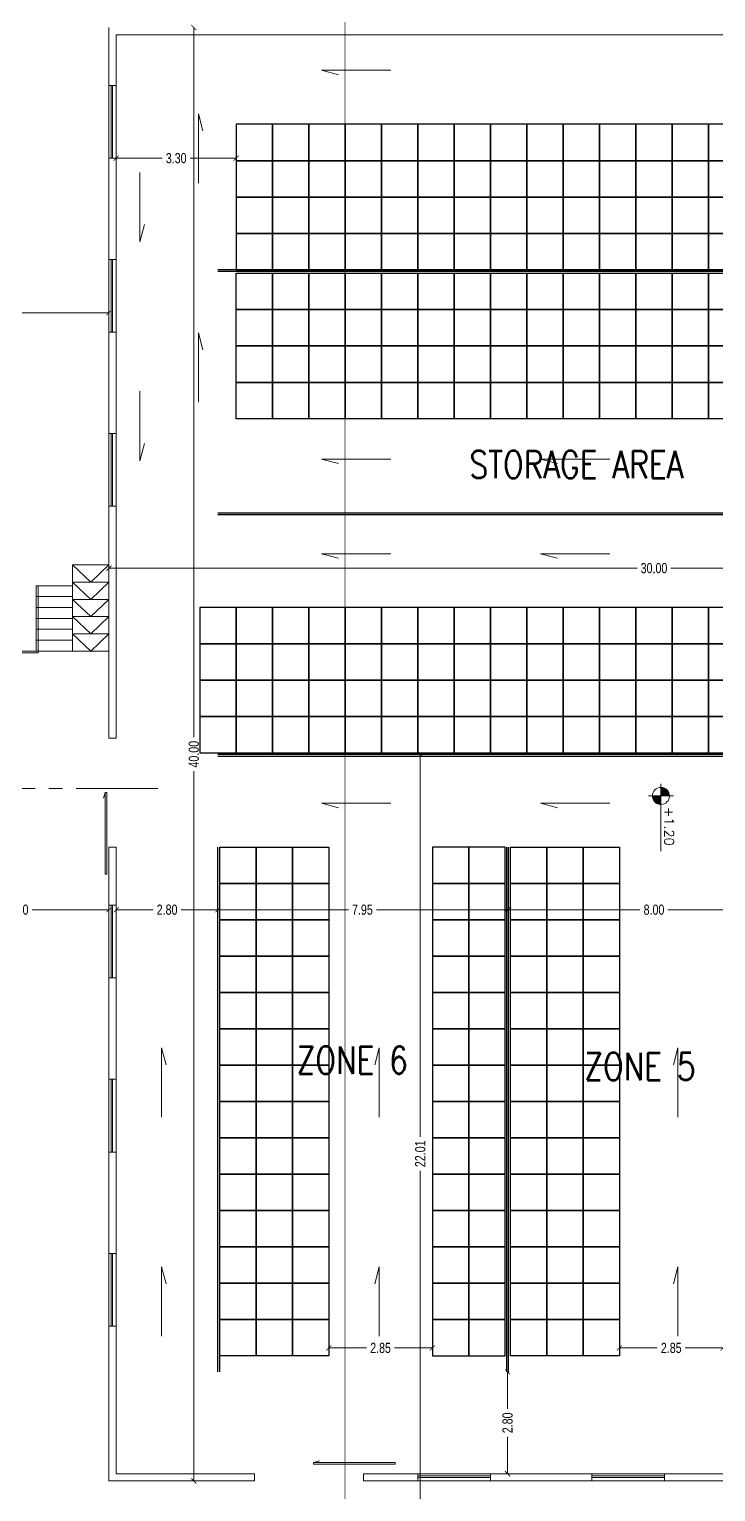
# Model space of a CAD drawing. Header units: millimetres. Extents: x -401 to 2889, y -234 to 146.
# Drawn here: x 129.14 to 148.03, y -67.89 to -27.64 of the extents above; entities that cross this region are included whole.
import ezdxf

# ---------------------------------------------------------------- set-up
doc = ezdxf.new("R2010")
doc.units = ezdxf.units.MM
doc.header["$LTSCALE"] = 3
doc.header["$MEASUREMENT"] = 0
for name, pattern in [('AXES2', [1.125, 0.75, -0.125, 0.125, -0.125]), ('CENTER', [50.8, 31.75, -6.35, 6.35, -6.35]), ('CONTINU', [0])]:
    doc.linetypes.add(name, pattern=pattern)
doc.layers.get('0').update_dxf_attribs({"color": 3, "lineweight": 9})
for name, color, linetype, lineweight in [('DIM-IN', 1, 'Continuous', 0), ('Drw - Arch - brick (0.20)', 7, 'CONTINU', 20), ('Drw - Arch - Dimension', 1, 'CONTINU', 0), ('Drw - Arch - Window (0.05)', 4, 'CONTINU', 5), ('Drw - Dimension', 1, 'CONTINU', 0), ('Drw - Fram', 2, 'Continuous', 25), ('LEVELS', 7, 'Continuous', 5), ('RL Text', 3, 'Continuous', 0), ('text', 7, 'Continuous', 0), ('WALKWAY', 42, 'Continuous', 13)]:
    doc.layers.add(name, color=color, linetype=linetype, lineweight=lineweight)
doc.layers.add('Layer7', color=8, linetype='Continuous')
doc.styles.add('drwazah arabic', font='ARIALUNI.TTF', dxfattribs={"width": 0.75})
doc.styles.add('ROMANS', font='romans', dxfattribs={"width": 0.8})
doc.styles.get("Standard").update_dxf_attribs({"font": 'simplex.shx', "width": 0.8})
doc.dimstyles.new('Arch A-D 1-200m', dxfattribs={"dimscale": 2, "dimtxt": 0.14, "dimasz": 0.07, "dimexe": 0, "dimexo": 0, "dimgap": 0.05, "dimtad": 0, "dimzin": 1, "dimdsep": 46, "dimtxsty": 'drwazah arabic', "dimblk": 'ARCHTICK', "dimcen": 0, "dimse1": 1, "dimse2": 1, "dimclrd": 9, "dimclre": 9, "dimclrt": 6, "dimaunit": 2, "dimazin": 0, "dimtfac": 1, "dimtmove": 0, "dimatfit": 0, "dimldrblk": 'ARCHTICK', "dimfxl": 0.18, "dimtolj": 1, "dimtzin": 0, "dimlwd": 9, "dimlwe": 9, "dimarcsym": 2})

# ---------------------------------------------------------------- blocks, each defined once
blk = doc.blocks.new('_ArchTick')
at = {"color": 0, "linetype": 'ByBlock', "const_width": 0.15}
blk.add_lwpolyline([(-0.5, -0.5), (0.5, 0.5)], dxfattribs=at)
blk = doc.blocks.new('*D9')
at = {"layer": 'Defpoints', "color": 0, "transparency": 16777216}
for p in [(131.334, -40.573), (131.334, -42.471), (161.334, -44.227)]:
    blk.add_point(p, dxfattribs=at)
at = {"layer": 'Drw - Dimension', "color": 9, "linetype": 'ByBlock', "lineweight": 9, "transparency": 16777216}
for p, q in [((131.334, -42.471), (145.867, -42.471)), ((161.334, -42.471), (146.801, -42.471))]:
    blk.add_line(p, q, dxfattribs=at)
at = {"layer": 'Drw - Dimension', "color": 9, "lineweight": 9, "transparency": 16777216, "xscale": 0.14, "yscale": 0.14, "zscale": 0.14, "rotation": 180}
blk.add_blockref('_ArchTick', (131.334, -42.471), dxfattribs=at)
at = {"layer": 'Drw - Dimension', "color": 9, "lineweight": 9, "transparency": 16777216, "xscale": 0.14, "yscale": 0.14, "zscale": 0.14}
blk.add_blockref('_ArchTick', (161.334, -42.471), dxfattribs=at)
at = {"layer": 'Drw - Dimension', "color": 6, "transparency": 16777216, "insert": (146.334, -42.471), "char_height": 0.28, "attachment_point": 5, "style": 'drwazah arabic'}
blk.add_mtext('\\A1;30.00', dxfattribs=at)
blk = doc.blocks.new('*D21')
at = {"layer": 'Defpoints', "color": 0, "transparency": 16777216}
for p in [(134.75, -27.59), (133.67, -67.59), (134.75, -67.59)]:
    blk.add_point(p, dxfattribs=at)
at = {"layer": 'Drw - Dimension', "color": 9, "linetype": 'ByBlock', "lineweight": 9, "transparency": 16777216}
for p, q in [((133.67, -27.59), (133.67, -47.123)), ((133.67, -67.59), (133.67, -48.058))]:
    blk.add_line(p, q, dxfattribs=at)
at = {"layer": 'Drw - Dimension', "color": 9, "lineweight": 9, "transparency": 16777216, "xscale": 0.14, "yscale": 0.14, "zscale": 0.14}
for p, rotation in [((133.67, -27.59), 90), ((133.67, -67.59), 270)]:
    blk.add_blockref('_ArchTick', p, dxfattribs=dict(at, rotation=rotation))
at = {"layer": 'Drw - Dimension', "color": 6, "transparency": 16777216, "insert": (133.67, -47.59), "char_height": 0.28, "attachment_point": 5, "rotation": 90, "style": 'drwazah arabic'}
blk.add_mtext('\\A1;40.00', dxfattribs=at)
blk = doc.blocks.new('*D46')
at = {"layer": 'Defpoints', "color": 0, "transparency": 16777216}
for p in [(85.614, -27.69), (131.334, -27.69), (85.614, -35.443)]:
    blk.add_point(p, dxfattribs=at)
at = {"layer": 'DIM-IN', "color": 9, "linetype": 'ByBlock', "lineweight": 9, "transparency": 16777216}
for p, q in [((85.614, -35.443), (108.007, -35.443)), ((131.334, -35.443), (108.941, -35.443))]:
    blk.add_line(p, q, dxfattribs=at)
at = {"layer": 'DIM-IN', "color": 9, "lineweight": 9, "transparency": 16777216, "xscale": 0.14, "yscale": 0.14, "zscale": 0.14, "rotation": 180}
blk.add_blockref('_ArchTick', (85.614, -35.443), dxfattribs=at)
at = {"layer": 'DIM-IN', "color": 9, "lineweight": 9, "transparency": 16777216, "xscale": 0.14, "yscale": 0.14, "zscale": 0.14}
blk.add_blockref('_ArchTick', (131.334, -35.443), dxfattribs=at)
at = {"layer": 'DIM-IN', "color": 6, "transparency": 16777216, "insert": (108.474, -35.443), "char_height": 0.28, "attachment_point": 5, "style": 'drwazah arabic'}
blk.add_mtext('\\A1;45.72', dxfattribs=at)
blk = doc.blocks.new('*D47')
at = {"layer": 'Defpoints', "color": 0, "transparency": 16777216}
for p in [(134.334, -49.36), (131.534, -50.307), (134.334, -51.87)]:
    blk.add_point(p, dxfattribs=at)
at = {"layer": 'DIM-IN', "color": 9, "linetype": 'ByBlock', "lineweight": 9, "transparency": 16777216}
for p, q in [((131.534, -51.87), (132.548, -51.87)), ((134.334, -51.87), (133.319, -51.87))]:
    blk.add_line(p, q, dxfattribs=at)
at = {"layer": 'DIM-IN', "color": 9, "lineweight": 9, "transparency": 16777216, "xscale": 0.14, "yscale": 0.14, "zscale": 0.14, "rotation": 180}
blk.add_blockref('_ArchTick', (131.534, -51.87), dxfattribs=at)
at = {"layer": 'DIM-IN', "color": 9, "lineweight": 9, "transparency": 16777216, "xscale": 0.14, "yscale": 0.14, "zscale": 0.14}
blk.add_blockref('_ArchTick', (134.334, -51.87), dxfattribs=at)
at = {"layer": 'DIM-IN', "color": 6, "transparency": 16777216, "insert": (132.934, -51.87), "char_height": 0.28, "attachment_point": 5, "style": 'drwazah arabic'}
blk.add_mtext('\\A1;2.80', dxfattribs=at)
blk = doc.blocks.new('*D48')
at = {"layer": 'Defpoints', "color": 0, "transparency": 16777216}
for p in [(142.334, -64.59), (142.304, -67.39), (142.334, -67.39)]:
    blk.add_point(p, dxfattribs=at)
at = {"layer": 'DIM-IN', "color": 9, "linetype": 'ByBlock', "lineweight": 9, "transparency": 16777216}
for p, q in [((142.304, -64.59), (142.304, -65.605)), ((142.304, -67.39), (142.304, -66.376))]:
    blk.add_line(p, q, dxfattribs=at)
at = {"layer": 'DIM-IN', "color": 9, "lineweight": 9, "transparency": 16777216, "xscale": 0.14, "yscale": 0.14, "zscale": 0.14}
for p, rotation in [((142.304, -64.59), 90), ((142.304, -67.39), 270)]:
    blk.add_blockref('_ArchTick', p, dxfattribs=dict(at, rotation=rotation))
at = {"layer": 'DIM-IN', "color": 6, "transparency": 16777216, "insert": (142.304, -65.99), "char_height": 0.28, "attachment_point": 5, "rotation": 90, "style": 'drwazah arabic'}
blk.add_mtext('\\A1;2.80', dxfattribs=at)
blk = doc.blocks.new('*D49')
at = {"layer": 'Defpoints', "color": 0, "transparency": 16777216}
for p in [(134.334, -50.08), (142.284, -50.08), (142.284, -51.87)]:
    blk.add_point(p, dxfattribs=at)
at = {"layer": 'DIM-IN', "color": 9, "linetype": 'ByBlock', "lineweight": 9, "transparency": 16777216}
for p, q in [((134.334, -51.87), (137.923, -51.87)), ((142.284, -51.87), (138.694, -51.87))]:
    blk.add_line(p, q, dxfattribs=at)
at = {"layer": 'DIM-IN', "color": 9, "lineweight": 9, "transparency": 16777216, "xscale": 0.14, "yscale": 0.14, "zscale": 0.14, "rotation": 180}
blk.add_blockref('_ArchTick', (134.334, -51.87), dxfattribs=at)
at = {"layer": 'DIM-IN', "color": 9, "lineweight": 9, "transparency": 16777216, "xscale": 0.14, "yscale": 0.14, "zscale": 0.14}
blk.add_blockref('_ArchTick', (142.284, -51.87), dxfattribs=at)
at = {"layer": 'DIM-IN', "color": 6, "transparency": 16777216, "insert": (138.309, -51.87), "char_height": 0.28, "attachment_point": 5, "style": 'drwazah arabic'}
blk.add_mtext('\\A1;7.95', dxfattribs=at)
blk = doc.blocks.new('*D50')
at = {"layer": 'Defpoints', "color": 0, "transparency": 16777216}
for p in [(142.334, -50.08), (150.334, -50.08), (150.334, -51.87)]:
    blk.add_point(p, dxfattribs=at)
at = {"layer": 'DIM-IN', "color": 9, "linetype": 'ByBlock', "lineweight": 9, "transparency": 16777216}
for p, q in [((142.334, -51.87), (145.948, -51.87)), ((150.334, -51.87), (146.719, -51.87))]:
    blk.add_line(p, q, dxfattribs=at)
at = {"layer": 'DIM-IN', "color": 9, "lineweight": 9, "transparency": 16777216, "xscale": 0.14, "yscale": 0.14, "zscale": 0.14, "rotation": 180}
blk.add_blockref('_ArchTick', (142.334, -51.87), dxfattribs=at)
at = {"layer": 'DIM-IN', "color": 9, "lineweight": 9, "transparency": 16777216, "xscale": 0.14, "yscale": 0.14, "zscale": 0.14}
blk.add_blockref('_ArchTick', (150.334, -51.87), dxfattribs=at)
at = {"layer": 'DIM-IN', "color": 6, "transparency": 16777216, "insert": (146.334, -51.87), "char_height": 0.28, "attachment_point": 5, "style": 'drwazah arabic'}
blk.add_mtext('\\A1;8.00', dxfattribs=at)
blk = doc.blocks.new('*D54')
at = {"layer": 'Defpoints', "color": 0, "transparency": 16777216}
for p in [(126.334, -48.609), (131.334, -50.307), (131.334, -51.87)]:
    blk.add_point(p, dxfattribs=at)
at = {"layer": 'DIM-IN', "color": 9, "linetype": 'ByBlock', "lineweight": 9, "transparency": 16777216}
for p, q in [((126.334, -51.87), (128.448, -51.87)), ((131.334, -51.87), (129.219, -51.87))]:
    blk.add_line(p, q, dxfattribs=at)
at = {"layer": 'DIM-IN', "color": 9, "lineweight": 9, "transparency": 16777216, "xscale": 0.14, "yscale": 0.14, "zscale": 0.14, "rotation": 180}
blk.add_blockref('_ArchTick', (126.334, -51.87), dxfattribs=at)
at = {"layer": 'DIM-IN', "color": 9, "lineweight": 9, "transparency": 16777216, "xscale": 0.14, "yscale": 0.14, "zscale": 0.14}
blk.add_blockref('_ArchTick', (131.334, -51.87), dxfattribs=at)
at = {"layer": 'DIM-IN', "color": 6, "transparency": 16777216, "insert": (128.834, -51.87), "char_height": 0.28, "attachment_point": 5, "style": 'drwazah arabic'}
blk.add_mtext('\\A1;5.00', dxfattribs=at)
blk = doc.blocks.new('level-1')
at = {"layer": 'LEVELS', "linetype": 'ByBlock'}
h = blk.add_hatch(dxfattribs=at)
h.set_pattern_fill('ANSI31', color=0, scale=0.15, style=0)
h.set_pattern_definition([(45, (-26.005662, -19.227158), (-0.013258252, 0.013258252), [])])
h.paths.add_polyline_path([(0.434, 0), (0.254, 0), (0.254, -0.18, 0.414214)])
h.paths.add_polyline_path([(0.254, 0.18, 0.414214), (0.075, 0), (0.254, 0)])
at = {"layer": 'LEVELS', "color": 0, "linetype": 'ByBlock'}
for p, q in [((0, 0), (1.425, 0)), ((0.254, -0.262), (0.254, 0.262))]:
    blk.add_line(p, q, dxfattribs=at)
blk.add_circle((0.254, 0), 0.18, dxfattribs=at)
at = {"layer": 'LEVELS', "color": 0, "linetype": 'ByBlock', "style": 'ROMANS'}
blk.add_attdef('LV', (0.483, 0.075), '', height=0.2, dxfattribs=at)
blk = doc.blocks.new('*D89')
at = {"layer": 'Defpoints', "color": 0, "transparency": 16777216}
for p in [(148.234, -63.929), (145.384, -64.15), (148.234, -64.15)]:
    blk.add_point(p, dxfattribs=at)
at = {"layer": 'DIM-IN', "color": 9, "linetype": 'ByBlock', "lineweight": 9, "transparency": 16777216}
for p, q in [((145.384, -63.929), (146.423, -63.929)), ((148.234, -63.929), (147.194, -63.929))]:
    blk.add_line(p, q, dxfattribs=at)
at = {"layer": 'DIM-IN', "color": 9, "lineweight": 9, "transparency": 16777216, "xscale": 0.14, "yscale": 0.14, "zscale": 0.14, "rotation": 180}
blk.add_blockref('_ArchTick', (145.384, -63.929), dxfattribs=at)
at = {"layer": 'DIM-IN', "color": 9, "lineweight": 9, "transparency": 16777216, "xscale": 0.14, "yscale": 0.14, "zscale": 0.14}
blk.add_blockref('_ArchTick', (148.234, -63.929), dxfattribs=at)
at = {"layer": 'DIM-IN', "color": 6, "transparency": 16777216, "insert": (146.809, -63.929), "char_height": 0.28, "attachment_point": 5, "style": 'drwazah arabic'}
blk.add_mtext('\\A1;2.85', dxfattribs=at)
blk = doc.blocks.new('*D91')
at = {"layer": 'Defpoints', "color": 0, "transparency": 16777216}
for p in [(137.384, -63.929), (137.384, -64.15), (140.234, -64.15)]:
    blk.add_point(p, dxfattribs=at)
at = {"layer": 'DIM-IN', "color": 9, "linetype": 'ByBlock', "lineweight": 9, "transparency": 16777216}
for p, q in [((137.384, -63.929), (138.423, -63.929)), ((140.234, -63.929), (139.194, -63.929))]:
    blk.add_line(p, q, dxfattribs=at)
at = {"layer": 'DIM-IN', "color": 9, "lineweight": 9, "transparency": 16777216, "xscale": 0.14, "yscale": 0.14, "zscale": 0.14, "rotation": 180}
blk.add_blockref('_ArchTick', (137.384, -63.929), dxfattribs=at)
at = {"layer": 'DIM-IN', "color": 9, "lineweight": 9, "transparency": 16777216, "xscale": 0.14, "yscale": 0.14, "zscale": 0.14}
blk.add_blockref('_ArchTick', (140.234, -63.929), dxfattribs=at)
at = {"layer": 'DIM-IN', "color": 6, "transparency": 16777216, "insert": (138.809, -63.929), "char_height": 0.28, "attachment_point": 5, "style": 'drwazah arabic'}
blk.add_mtext('\\A1;2.85', dxfattribs=at)
blk = doc.blocks.new('*D93')
at = {"layer": 'Defpoints', "color": 0, "transparency": 16777216}
for p in [(131.534, -30.257), (134.834, -30.257), (131.534, -31.189)]:
    blk.add_point(p, dxfattribs=at)
at = {"layer": 'DIM-IN', "color": 9, "linetype": 'ByBlock', "lineweight": 9, "transparency": 16777216}
for p, q in [((131.534, -31.189), (132.798, -31.189)), ((134.834, -31.189), (133.569, -31.189))]:
    blk.add_line(p, q, dxfattribs=at)
at = {"layer": 'DIM-IN', "color": 9, "lineweight": 9, "transparency": 16777216, "xscale": 0.14, "yscale": 0.14, "zscale": 0.14, "rotation": 180}
blk.add_blockref('_ArchTick', (131.534, -31.189), dxfattribs=at)
at = {"layer": 'DIM-IN', "color": 9, "lineweight": 9, "transparency": 16777216, "xscale": 0.14, "yscale": 0.14, "zscale": 0.14}
blk.add_blockref('_ArchTick', (134.834, -31.189), dxfattribs=at)
at = {"layer": 'DIM-IN', "color": 6, "transparency": 16777216, "insert": (133.184, -31.189), "char_height": 0.28, "attachment_point": 5, "style": 'drwazah arabic'}
blk.add_mtext('\\A1;3.30', dxfattribs=at)
blk = doc.blocks.new('*D283')
at = {"layer": 'Defpoints', "color": 0, "transparency": 16777216}
for p in [(139.667, -57.696), (150.017, -57.696), (152.07, -69.59)]:
    blk.add_point(p, dxfattribs=at)
at = {"layer": 'DIM-IN', "color": 9, "linetype": 'ByBlock', "lineweight": 9, "transparency": 16777216}
for p, q in [((150.017, -57.696), (150.017, -63.176)), ((150.017, -69.59), (150.017, -64.111))]:
    blk.add_line(p, q, dxfattribs=at)
at = {"layer": 'DIM-IN', "color": 9, "lineweight": 9, "transparency": 16777216, "xscale": 0.14, "yscale": 0.14, "zscale": 0.14}
for p, rotation in [((150.017, -57.696), 90), ((150.017, -69.59), 270)]:
    blk.add_blockref('_ArchTick', p, dxfattribs=dict(at, rotation=rotation))
at = {"layer": 'DIM-IN', "color": 6, "transparency": 16777216, "insert": (150.017, -63.643), "char_height": 0.28, "attachment_point": 5, "rotation": 90, "style": 'drwazah arabic'}
blk.add_mtext('\\A1;11.89', dxfattribs=at)
blk = doc.blocks.new('*D284')
at = {"layer": 'Defpoints', "color": 0, "transparency": 16777216}
for p in [(139.667, -47.581), (139.902, -69.59), (141.954, -69.59)]:
    blk.add_point(p, dxfattribs=at)
at = {"layer": 'DIM-IN', "color": 9, "linetype": 'ByBlock', "lineweight": 9, "transparency": 16777216}
for p, q in [((139.902, -47.581), (139.902, -58.118)), ((139.902, -69.59), (139.902, -59.053))]:
    blk.add_line(p, q, dxfattribs=at)
at = {"layer": 'DIM-IN', "color": 9, "lineweight": 9, "transparency": 16777216, "xscale": 0.14, "yscale": 0.14, "zscale": 0.14}
for p, rotation in [((139.902, -47.581), 90), ((139.902, -69.59), 270)]:
    blk.add_blockref('_ArchTick', p, dxfattribs=dict(at, rotation=rotation))
at = {"layer": 'DIM-IN', "color": 6, "transparency": 16777216, "insert": (139.902, -58.586), "char_height": 0.28, "attachment_point": 5, "rotation": 90, "style": 'drwazah arabic'}
blk.add_mtext('\\A1;22.01', dxfattribs=at)

msp = doc.modelspace()

# ---------------------------------------------------------------- linework, layer by layer
at = {"linetype": 'AXES2'}
for p, q in [((139.092, -28.768), (137.183, -28.768)), ((137.183, -28.768), (137.653, -28.894)), ((133.796, -31.874), (133.796, -29.965)), ((133.796, -29.965), (133.922, -30.435)), ((132.185, -31.578), (132.185, -33.487)), ((132.185, -33.487), (132.311, -33.017)), ((133.796, -37.9), (133.796, -35.991)), ((133.796, -35.991), (133.922, -36.461)), ((132.185, -37.604), (132.185, -39.513)), ((132.185, -39.513), (132.311, -39.043)), ((139.092, -39.468), (137.183, -39.468)), ((137.183, -39.468), (137.653, -39.594)), ((145.118, -39.468), (143.209, -39.468)), ((143.209, -39.468), (143.679, -39.594)), ((139.092, -42.072), (137.183, -42.072)), ((137.183, -42.072), (137.653, -42.198)), ((145.118, -42.072), (143.209, -42.072)), ((143.209, -42.072), (143.679, -42.198)), ((132.678, -48.535), (123.028, -48.535)), ((139.092, -48.939), (137.183, -48.939)), ((137.183, -48.939), (137.653, -49.065)), ((145.118, -48.939), (143.209, -48.939)), ((143.209, -48.939), (143.679, -49.065)), ((132.784, -57.577), (132.784, -55.668)), ((132.784, -55.668), (132.91, -56.138)), ((138.773, -55.668), (138.647, -56.138)), ((138.773, -57.577), (138.773, -55.668)), ((146.994, -55.668), (146.868, -56.138)), ((146.994, -57.577), (146.994, -55.668)), ((132.784, -63.603), (132.784, -61.694)), ((132.784, -61.694), (132.91, -62.164)), ((138.773, -61.694), (138.647, -62.164)), ((138.773, -63.603), (138.773, -61.694)), ((146.994, -61.694), (146.868, -62.164)), ((146.994, -63.603), (146.994, -61.694))]:
    msp.add_line(p, q, dxfattribs=at)
at = {"color": 6, "linetype": 'CENTER', "ltscale": 0.01, "const_width": 0.02}
msp.add_lwpolyline([(137.828, -70.546), (137.828, -69.916), (137.828, -70.273), (137.828, -19.071), (138.465, -19.071)], dxfattribs=at)
at = {"linetype": 'AXES2'}
msp.add_open_spline([(164.834, -10.939), (164.834, -35.686), (164.834, -60.432), (164.834, -85.179), (164.807, -85.474), (164.78, -85.763), (164.685, -86.665), (164.607, -87.249), (164.425, -88.121), (164.345, -88.431), (164.146, -89.058), (164.029, -89.372), (163.629, -90.303), (163.297, -90.912), (162.244, -92.483), (161.416, -93.383), (160.138, -94.385), (159.761, -94.642), (159.049, -95.056), (158.716, -95.222), (158.014, -95.524), (157.648, -95.659), (156.11, -96.149), (154.816, -96.393), (153.365, -96.644), (153.289, -96.657), (153.213, -96.67), (135.359, -96.67), (117.504, -96.67), (99.65, -96.67), (99.636, -96.67), (99.621, -96.67), (99.607, -96.67), (99.605, -96.671), (99.603, -96.671), (99.601, -96.671), (99.247, -96.673), (98.888, -96.658), (97.806, -96.562), (97.078, -96.431), (95.253, -95.93), (94.186, -95.465), (92.833, -94.606), (92.433, -94.305), (91.626, -93.585), (91.246, -93.16), (90.558, -92.2), (90.252, -91.67), (89.457, -90), (89.049, -88.737), (88.488, -86.622), (88.302, -85.839), (88.114, -85.039), (88.114, -62.187), (88.114, -39.336), (88.114, -16.485)], degree=3, knots=[0, 0, 0, 0, 1, 1, 1, 1.896558, 1.896558, 3.873524, 3.873524, 5.049502, 5.049502, 6.22548, 6.22548, 8.577437, 8.577437, 12.62719, 12.62719, 14.243391, 14.243391, 15.614563, 15.614563, 16.985735, 16.985735, 21.152468, 21.152468, 21.381426, 21.381426, 21.381426, 22.381426, 22.381426, 22.381426, 22.38223, 22.38223, 22.38223, 22.389161, 22.389161, 22.389161, 23.612192, 23.612192, 26.058255, 26.058255, 29.916735, 29.916735, 31.726222, 31.726222, 33.969982, 33.969982, 36.213742, 36.213742, 40.450127, 40.450127, 42.796206, 42.796206, 42.796206, 43.796206, 43.796206, 43.796206, 43.796206], dxfattribs=at)
at = {"layer": 'Drw - Arch - brick (0.20)'}
for p, q in [((131.334, -27.59), (131.334, -38.453)), ((131.334, -29.186), (131.534, -29.186)), ((131.334, -31.189), (131.534, -31.189)), ((131.334, -33.976), (131.534, -33.976)), ((131.334, -35.979), (131.534, -35.979)), ((131.334, -38.766), (131.534, -38.766)), ((131.334, -40.769), (131.534, -40.769)), ((131.534, -50.15), (131.334, -50.15)), ((131.334, -50.15), (131.334, -67.59)), ((131.534, -67.39), (131.534, -50.15)), ((131.334, -51.742), (131.534, -51.742)), ((131.334, -53.745), (131.534, -53.745)), ((131.334, -56.536), (131.534, -56.536)), ((131.334, -58.539), (131.534, -58.539)), ((131.334, -61.326), (131.534, -61.326)), ((131.334, -63.329), (131.534, -63.329)), ((131.334, -67.59), (135.338, -67.59)), ((135.338, -67.39), (131.534, -67.39)), ((135.338, -67.59), (135.338, -67.39)), ((138.338, -67.59), (138.338, -67.39)), ((155.57, -67.39), (138.338, -67.39)), ((138.338, -67.59), (155.57, -67.59)), ((139.834, -67.39), (139.834, -67.59)), ((141.837, -67.39), (141.837, -67.59)), ((144.624, -67.39), (144.624, -67.59)), ((146.627, -67.39), (146.627, -67.59))]:
    msp.add_line(p, q, dxfattribs=at)
msp.add_lwpolyline([(131.334, -38.453), (131.334, -47.15), (131.534, -47.15), (131.534, -27.79), (157.434, -27.79)], dxfattribs=at)
at = {"layer": 'Drw - Arch - Dimension'}
msp.add_point((142.334, -64.59), dxfattribs=at)
at = {"layer": 'Drw - Arch - Window (0.05)'}
for p, q in [((131.334, -29.186), (131.334, -31.189)), ((131.393, -29.186), (131.393, -31.189)), ((131.434, -29.186), (131.434, -31.189)), ((131.534, -29.186), (131.534, -31.189)), ((131.334, -33.976), (131.334, -35.979)), ((131.393, -33.976), (131.393, -35.979)), ((131.434, -33.976), (131.434, -35.979)), ((131.534, -33.976), (131.534, -35.979)), ((131.334, -38.766), (131.334, -40.769)), ((131.393, -38.766), (131.393, -40.769)), ((131.434, -38.766), (131.434, -40.769)), ((131.534, -38.766), (131.534, -40.769)), ((131.226, -48.641), (131.182, -48.803)), ((131.334, -51.742), (131.334, -53.745)), ((131.393, -51.742), (131.393, -53.745)), ((131.434, -51.742), (131.434, -53.745)), ((131.534, -51.742), (131.534, -53.745)), ((131.334, -56.536), (131.334, -58.539)), ((131.393, -56.536), (131.393, -58.539)), ((131.434, -56.536), (131.434, -58.539)), ((131.534, -56.536), (131.534, -58.539)), ((131.334, -61.326), (131.334, -63.329)), ((131.393, -61.326), (131.393, -63.329)), ((131.434, -61.326), (131.434, -63.329)), ((131.534, -61.326), (131.534, -63.329)), ((136.964, -67.082), (137.126, -67.039)), ((141.837, -67.39), (139.834, -67.39)), ((141.837, -67.45), (139.834, -67.45)), ((141.837, -67.49), (139.834, -67.49)), ((141.837, -67.59), (139.834, -67.59)), ((146.627, -67.39), (144.624, -67.39)), ((146.627, -67.45), (144.624, -67.45)), ((146.627, -67.49), (144.624, -67.49)), ((146.627, -67.59), (144.624, -67.59))]:
    msp.add_line(p, q, dxfattribs=at)
for points in [[(131.226, -48.641), (131.226, -50.891), (131.276, -50.891), (131.276, -48.641)], [(136.964, -67.082), (139.214, -67.082), (139.214, -67.132), (136.964, -67.132)]]:
    msp.add_lwpolyline(points, close=True, dxfattribs=at)
at = {"layer": 'Drw - Fram'}
for p, q in [((158.334, -34.257), (134.334, -34.257)), ((158.334, -34.307), (134.334, -34.307)), ((158.334, -40.954), (134.334, -40.954)), ((158.334, -41.004), (134.334, -41.004)), ((158.334, -47.6), (134.334, -47.6)), ((158.334, -47.65), (134.334, -47.65)), ((134.334, -64.59), (134.334, -50.15)), ((134.384, -64.59), (134.384, -50.15)), ((142.284, -64.59), (142.284, -50.15)), ((142.334, -64.59), (142.334, -50.15))]:
    msp.add_line(p, q, dxfattribs=at)
at = {"layer": 'Layer7'}
for points in [[(135.834, -30.257), (134.834, -30.257), (134.834, -31.257), (135.834, -31.257)], [(136.834, -30.257), (135.834, -30.257), (135.834, -31.257), (136.834, -31.257)], [(137.834, -30.257), (136.834, -30.257), (136.834, -31.257), (137.834, -31.257)], [(138.834, -30.257), (137.834, -30.257), (137.834, -31.257), (138.834, -31.257)], [(139.834, -30.257), (138.834, -30.257), (138.834, -31.257), (139.834, -31.257)], [(140.834, -30.257), (139.834, -30.257), (139.834, -31.257), (140.834, -31.257)], [(141.834, -30.257), (140.834, -30.257), (140.834, -31.257), (141.834, -31.257)], [(142.834, -30.257), (141.834, -30.257), (141.834, -31.257), (142.834, -31.257)], [(143.834, -30.257), (142.834, -30.257), (142.834, -31.257), (143.834, -31.257)], [(144.834, -30.257), (143.834, -30.257), (143.834, -31.257), (144.834, -31.257)], [(145.834, -30.257), (144.834, -30.257), (144.834, -31.257), (145.834, -31.257)], [(146.834, -30.257), (145.834, -30.257), (145.834, -31.257), (146.834, -31.257)], [(147.834, -30.257), (146.834, -30.257), (146.834, -31.257), (147.834, -31.257)], [(148.834, -30.257), (147.834, -30.257), (147.834, -31.257), (148.834, -31.257)], [(135.834, -31.257), (134.834, -31.257), (134.834, -32.257), (135.834, -32.257)], [(136.834, -31.257), (135.834, -31.257), (135.834, -32.257), (136.834, -32.257)], [(137.834, -31.257), (136.834, -31.257), (136.834, -32.257), (137.834, -32.257)], [(138.834, -31.257), (137.834, -31.257), (137.834, -32.257), (138.834, -32.257)], [(139.834, -31.257), (138.834, -31.257), (138.834, -32.257), (139.834, -32.257)], [(140.834, -31.257), (139.834, -31.257), (139.834, -32.257), (140.834, -32.257)], [(141.834, -31.257), (140.834, -31.257), (140.834, -32.257), (141.834, -32.257)], [(142.834, -31.257), (141.834, -31.257), (141.834, -32.257), (142.834, -32.257)], [(143.834, -31.257), (142.834, -31.257), (142.834, -32.257), (143.834, -32.257)], [(144.834, -31.257), (143.834, -31.257), (143.834, -32.257), (144.834, -32.257)], [(145.834, -31.257), (144.834, -31.257), (144.834, -32.257), (145.834, -32.257)], [(146.834, -31.257), (145.834, -31.257), (145.834, -32.257), (146.834, -32.257)], [(147.834, -31.257), (146.834, -31.257), (146.834, -32.257), (147.834, -32.257)], [(148.834, -31.257), (147.834, -31.257), (147.834, -32.257), (148.834, -32.257)], [(135.834, -32.257), (134.834, -32.257), (134.834, -33.257), (135.834, -33.257)], [(136.834, -32.257), (135.834, -32.257), (135.834, -33.257), (136.834, -33.257)], [(137.834, -32.257), (136.834, -32.257), (136.834, -33.257), (137.834, -33.257)], [(138.834, -32.257), (137.834, -32.257), (137.834, -33.257), (138.834, -33.257)], [(139.834, -32.257), (138.834, -32.257), (138.834, -33.257), (139.834, -33.257)], [(140.834, -32.257), (139.834, -32.257), (139.834, -33.257), (140.834, -33.257)], [(141.834, -32.257), (140.834, -32.257), (140.834, -33.257), (141.834, -33.257)], [(142.834, -32.257), (141.834, -32.257), (141.834, -33.257), (142.834, -33.257)], [(143.834, -32.257), (142.834, -32.257), (142.834, -33.257), (143.834, -33.257)], [(144.834, -32.257), (143.834, -32.257), (143.834, -33.257), (144.834, -33.257)], [(145.834, -32.257), (144.834, -32.257), (144.834, -33.257), (145.834, -33.257)], [(146.834, -32.257), (145.834, -32.257), (145.834, -33.257), (146.834, -33.257)], [(147.834, -32.257), (146.834, -32.257), (146.834, -33.257), (147.834, -33.257)], [(148.834, -32.257), (147.834, -32.257), (147.834, -33.257), (148.834, -33.257)], [(135.834, -33.257), (134.834, -33.257), (134.834, -34.257), (135.834, -34.257)], [(136.834, -33.257), (135.834, -33.257), (135.834, -34.257), (136.834, -34.257)], [(137.834, -33.257), (136.834, -33.257), (136.834, -34.257), (137.834, -34.257)], [(138.834, -33.257), (137.834, -33.257), (137.834, -34.257), (138.834, -34.257)], [(139.834, -33.257), (138.834, -33.257), (138.834, -34.257), (139.834, -34.257)], [(140.834, -33.257), (139.834, -33.257), (139.834, -34.257), (140.834, -34.257)], [(141.834, -33.257), (140.834, -33.257), (140.834, -34.257), (141.834, -34.257)], [(142.834, -33.257), (141.834, -33.257), (141.834, -34.257), (142.834, -34.257)], [(143.834, -33.257), (142.834, -33.257), (142.834, -34.257), (143.834, -34.257)], [(144.834, -33.257), (143.834, -33.257), (143.834, -34.257), (144.834, -34.257)], [(145.834, -33.257), (144.834, -33.257), (144.834, -34.257), (145.834, -34.257)], [(146.834, -33.257), (145.834, -33.257), (145.834, -34.257), (146.834, -34.257)], [(147.834, -33.257), (146.834, -33.257), (146.834, -34.257), (147.834, -34.257)], [(148.834, -33.257), (147.834, -33.257), (147.834, -34.257), (148.834, -34.257)], [(135.834, -35.357), (134.834, -35.357), (134.834, -34.357), (135.834, -34.357)], [(136.834, -35.357), (135.834, -35.357), (135.834, -34.357), (136.834, -34.357)], [(137.834, -35.357), (136.834, -35.357), (136.834, -34.357), (137.834, -34.357)], [(138.834, -35.357), (137.834, -35.357), (137.834, -34.357), (138.834, -34.357)], [(139.834, -35.357), (138.834, -35.357), (138.834, -34.357), (139.834, -34.357)], [(140.834, -35.357), (139.834, -35.357), (139.834, -34.357), (140.834, -34.357)], [(141.834, -35.357), (140.834, -35.357), (140.834, -34.357), (141.834, -34.357)], [(142.834, -35.357), (141.834, -35.357), (141.834, -34.357), (142.834, -34.357)], [(143.834, -35.357), (142.834, -35.357), (142.834, -34.357), (143.834, -34.357)], [(144.834, -35.357), (143.834, -35.357), (143.834, -34.357), (144.834, -34.357)], [(145.834, -35.357), (144.834, -35.357), (144.834, -34.357), (145.834, -34.357)], [(146.834, -35.357), (145.834, -35.357), (145.834, -34.357), (146.834, -34.357)], [(147.834, -35.357), (146.834, -35.357), (146.834, -34.357), (147.834, -34.357)], [(148.834, -35.357), (147.834, -35.357), (147.834, -34.357), (148.834, -34.357)], [(135.834, -36.357), (134.834, -36.357), (134.834, -35.357), (135.834, -35.357)], [(136.834, -36.357), (135.834, -36.357), (135.834, -35.357), (136.834, -35.357)], [(137.834, -36.357), (136.834, -36.357), (136.834, -35.357), (137.834, -35.357)], [(138.834, -36.357), (137.834, -36.357), (137.834, -35.357), (138.834, -35.357)], [(139.834, -36.357), (138.834, -36.357), (138.834, -35.357), (139.834, -35.357)], [(140.834, -36.357), (139.834, -36.357), (139.834, -35.357), (140.834, -35.357)], [(141.834, -36.357), (140.834, -36.357), (140.834, -35.357), (141.834, -35.357)], [(142.834, -36.357), (141.834, -36.357), (141.834, -35.357), (142.834, -35.357)], [(143.834, -36.357), (142.834, -36.357), (142.834, -35.357), (143.834, -35.357)], [(144.834, -36.357), (143.834, -36.357), (143.834, -35.357), (144.834, -35.357)], [(145.834, -36.357), (144.834, -36.357), (144.834, -35.357), (145.834, -35.357)], [(146.834, -36.357), (145.834, -36.357), (145.834, -35.357), (146.834, -35.357)], [(147.834, -36.357), (146.834, -36.357), (146.834, -35.357), (147.834, -35.357)], [(148.834, -36.357), (147.834, -36.357), (147.834, -35.357), (148.834, -35.357)], [(135.834, -37.357), (134.834, -37.357), (134.834, -36.357), (135.834, -36.357)], [(136.834, -37.357), (135.834, -37.357), (135.834, -36.357), (136.834, -36.357)], [(137.834, -37.357), (136.834, -37.357), (136.834, -36.357), (137.834, -36.357)], [(138.834, -37.357), (137.834, -37.357), (137.834, -36.357), (138.834, -36.357)], [(139.834, -37.357), (138.834, -37.357), (138.834, -36.357), (139.834, -36.357)], [(140.834, -37.357), (139.834, -37.357), (139.834, -36.357), (140.834, -36.357)], [(141.834, -37.357), (140.834, -37.357), (140.834, -36.357), (141.834, -36.357)], [(142.834, -37.357), (141.834, -37.357), (141.834, -36.357), (142.834, -36.357)], [(143.834, -37.357), (142.834, -37.357), (142.834, -36.357), (143.834, -36.357)], [(144.834, -37.357), (143.834, -37.357), (143.834, -36.357), (144.834, -36.357)], [(145.834, -37.357), (144.834, -37.357), (144.834, -36.357), (145.834, -36.357)], [(146.834, -37.357), (145.834, -37.357), (145.834, -36.357), (146.834, -36.357)], [(147.834, -37.357), (146.834, -37.357), (146.834, -36.357), (147.834, -36.357)], [(148.834, -37.357), (147.834, -37.357), (147.834, -36.357), (148.834, -36.357)], [(135.834, -38.357), (134.834, -38.357), (134.834, -37.357), (135.834, -37.357)], [(136.834, -38.357), (135.834, -38.357), (135.834, -37.357), (136.834, -37.357)], [(137.834, -38.357), (136.834, -38.357), (136.834, -37.357), (137.834, -37.357)], [(138.834, -38.357), (137.834, -38.357), (137.834, -37.357), (138.834, -37.357)], [(139.834, -38.357), (138.834, -38.357), (138.834, -37.357), (139.834, -37.357)], [(140.834, -38.357), (139.834, -38.357), (139.834, -37.357), (140.834, -37.357)], [(141.834, -38.357), (140.834, -38.357), (140.834, -37.357), (141.834, -37.357)], [(142.834, -38.357), (141.834, -38.357), (141.834, -37.357), (142.834, -37.357)], [(143.834, -38.357), (142.834, -38.357), (142.834, -37.357), (143.834, -37.357)], [(144.834, -38.357), (143.834, -38.357), (143.834, -37.357), (144.834, -37.357)], [(145.834, -38.357), (144.834, -38.357), (144.834, -37.357), (145.834, -37.357)], [(146.834, -38.357), (145.834, -38.357), (145.834, -37.357), (146.834, -37.357)], [(147.834, -38.357), (146.834, -38.357), (146.834, -37.357), (147.834, -37.357)], [(148.834, -38.357), (147.834, -38.357), (147.834, -37.357), (148.834, -37.357)], [(134.834, -43.55), (133.834, -43.55), (133.834, -44.55), (134.834, -44.55)], [(135.834, -43.55), (134.834, -43.55), (134.834, -44.55), (135.834, -44.55)], [(136.834, -43.55), (135.834, -43.55), (135.834, -44.55), (136.834, -44.55)], [(137.834, -43.55), (136.834, -43.55), (136.834, -44.55), (137.834, -44.55)], [(138.834, -43.55), (137.834, -43.55), (137.834, -44.55), (138.834, -44.55)], [(139.834, -43.55), (138.834, -43.55), (138.834, -44.55), (139.834, -44.55)], [(140.834, -43.55), (139.834, -43.55), (139.834, -44.55), (140.834, -44.55)], [(141.834, -43.55), (140.834, -43.55), (140.834, -44.55), (141.834, -44.55)], [(142.834, -43.55), (141.834, -43.55), (141.834, -44.55), (142.834, -44.55)], [(143.834, -43.55), (142.834, -43.55), (142.834, -44.55), (143.834, -44.55)], [(144.834, -43.55), (143.834, -43.55), (143.834, -44.55), (144.834, -44.55)], [(145.834, -43.55), (144.834, -43.55), (144.834, -44.55), (145.834, -44.55)], [(146.834, -43.55), (145.834, -43.55), (145.834, -44.55), (146.834, -44.55)], [(147.834, -43.55), (146.834, -43.55), (146.834, -44.55), (147.834, -44.55)], [(148.834, -43.55), (147.834, -43.55), (147.834, -44.55), (148.834, -44.55)], [(134.834, -44.55), (133.834, -44.55), (133.834, -45.55), (134.834, -45.55)], [(135.834, -44.55), (134.834, -44.55), (134.834, -45.55), (135.834, -45.55)], [(136.834, -44.55), (135.834, -44.55), (135.834, -45.55), (136.834, -45.55)], [(137.834, -44.55), (136.834, -44.55), (136.834, -45.55), (137.834, -45.55)], [(138.834, -44.55), (137.834, -44.55), (137.834, -45.55), (138.834, -45.55)], [(139.834, -44.55), (138.834, -44.55), (138.834, -45.55), (139.834, -45.55)], [(140.834, -44.55), (139.834, -44.55), (139.834, -45.55), (140.834, -45.55)], [(141.834, -44.55), (140.834, -44.55), (140.834, -45.55), (141.834, -45.55)], [(142.834, -44.55), (141.834, -44.55), (141.834, -45.55), (142.834, -45.55)], [(143.834, -44.55), (142.834, -44.55), (142.834, -45.55), (143.834, -45.55)], [(144.834, -44.55), (143.834, -44.55), (143.834, -45.55), (144.834, -45.55)], [(145.834, -44.55), (144.834, -44.55), (144.834, -45.55), (145.834, -45.55)], [(146.834, -44.55), (145.834, -44.55), (145.834, -45.55), (146.834, -45.55)], [(147.834, -44.55), (146.834, -44.55), (146.834, -45.55), (147.834, -45.55)], [(148.834, -44.55), (147.834, -44.55), (147.834, -45.55), (148.834, -45.55)], [(134.834, -45.55), (133.834, -45.55), (133.834, -46.55), (134.834, -46.55)], [(135.834, -45.55), (134.834, -45.55), (134.834, -46.55), (135.834, -46.55)], [(136.834, -45.55), (135.834, -45.55), (135.834, -46.55), (136.834, -46.55)], [(137.834, -45.55), (136.834, -45.55), (136.834, -46.55), (137.834, -46.55)], [(138.834, -45.55), (137.834, -45.55), (137.834, -46.55), (138.834, -46.55)], [(139.834, -45.55), (138.834, -45.55), (138.834, -46.55), (139.834, -46.55)], [(140.834, -45.55), (139.834, -45.55), (139.834, -46.55), (140.834, -46.55)], [(141.834, -45.55), (140.834, -45.55), (140.834, -46.55), (141.834, -46.55)], [(142.834, -45.55), (141.834, -45.55), (141.834, -46.55), (142.834, -46.55)], [(143.834, -45.55), (142.834, -45.55), (142.834, -46.55), (143.834, -46.55)], [(144.834, -45.55), (143.834, -45.55), (143.834, -46.55), (144.834, -46.55)], [(145.834, -45.55), (144.834, -45.55), (144.834, -46.55), (145.834, -46.55)], [(146.834, -45.55), (145.834, -45.55), (145.834, -46.55), (146.834, -46.55)], [(147.834, -45.55), (146.834, -45.55), (146.834, -46.55), (147.834, -46.55)], [(148.834, -45.55), (147.834, -45.55), (147.834, -46.55), (148.834, -46.55)], [(134.834, -46.55), (133.834, -46.55), (133.834, -47.55), (134.834, -47.55)], [(135.834, -46.55), (134.834, -46.55), (134.834, -47.55), (135.834, -47.55)], [(136.834, -46.55), (135.834, -46.55), (135.834, -47.55), (136.834, -47.55)], [(137.834, -46.55), (136.834, -46.55), (136.834, -47.55), (137.834, -47.55)], [(138.834, -46.55), (137.834, -46.55), (137.834, -47.55), (138.834, -47.55)], [(139.834, -46.55), (138.834, -46.55), (138.834, -47.55), (139.834, -47.55)], [(140.834, -46.55), (139.834, -46.55), (139.834, -47.55), (140.834, -47.55)], [(141.834, -46.55), (140.834, -46.55), (140.834, -47.55), (141.834, -47.55)], [(142.834, -46.55), (141.834, -46.55), (141.834, -47.55), (142.834, -47.55)], [(143.834, -46.55), (142.834, -46.55), (142.834, -47.55), (143.834, -47.55)], [(144.834, -46.55), (143.834, -46.55), (143.834, -47.55), (144.834, -47.55)], [(145.834, -46.55), (144.834, -46.55), (144.834, -47.55), (145.834, -47.55)], [(146.834, -46.55), (145.834, -46.55), (145.834, -47.55), (146.834, -47.55)], [(147.834, -46.55), (146.834, -46.55), (146.834, -47.55), (147.834, -47.55)], [(148.834, -46.55), (147.834, -46.55), (147.834, -47.55), (148.834, -47.55)], [(134.384, -50.15), (135.384, -50.15), (135.384, -51.15), (134.384, -51.15)], [(135.384, -50.15), (136.384, -50.15), (136.384, -51.15), (135.384, -51.15)], [(136.384, -50.15), (137.384, -50.15), (137.384, -51.15), (136.384, -51.15)], [(141.234, -50.15), (140.234, -50.15), (140.234, -51.15), (141.234, -51.15)], [(142.234, -50.15), (141.234, -50.15), (141.234, -51.15), (142.234, -51.15)], [(142.384, -50.15), (143.384, -50.15), (143.384, -51.15), (142.384, -51.15)], [(143.384, -50.15), (144.384, -50.15), (144.384, -51.15), (143.384, -51.15)], [(144.384, -50.15), (145.384, -50.15), (145.384, -51.15), (144.384, -51.15)], [(134.384, -51.15), (135.384, -51.15), (135.384, -52.15), (134.384, -52.15)], [(135.384, -51.15), (136.384, -51.15), (136.384, -52.15), (135.384, -52.15)], [(136.384, -51.15), (137.384, -51.15), (137.384, -52.15), (136.384, -52.15)], [(141.234, -51.15), (140.234, -51.15), (140.234, -52.15), (141.234, -52.15)], [(142.234, -51.15), (141.234, -51.15), (141.234, -52.15), (142.234, -52.15)], [(142.384, -51.15), (143.384, -51.15), (143.384, -52.15), (142.384, -52.15)], [(143.384, -51.15), (144.384, -51.15), (144.384, -52.15), (143.384, -52.15)], [(144.384, -51.15), (145.384, -51.15), (145.384, -52.15), (144.384, -52.15)], [(134.384, -52.15), (135.384, -52.15), (135.384, -53.15), (134.384, -53.15)], [(135.384, -52.15), (136.384, -52.15), (136.384, -53.15), (135.384, -53.15)], [(136.384, -52.15), (137.384, -52.15), (137.384, -53.15), (136.384, -53.15)], [(141.234, -52.15), (140.234, -52.15), (140.234, -53.15), (141.234, -53.15)], [(142.234, -52.15), (141.234, -52.15), (141.234, -53.15), (142.234, -53.15)], [(142.384, -52.15), (143.384, -52.15), (143.384, -53.15), (142.384, -53.15)], [(143.384, -52.15), (144.384, -52.15), (144.384, -53.15), (143.384, -53.15)], [(144.384, -52.15), (145.384, -52.15), (145.384, -53.15), (144.384, -53.15)], [(134.384, -53.15), (135.384, -53.15), (135.384, -54.15), (134.384, -54.15)], [(135.384, -53.15), (136.384, -53.15), (136.384, -54.15), (135.384, -54.15)], [(136.384, -53.15), (137.384, -53.15), (137.384, -54.15), (136.384, -54.15)], [(141.234, -53.15), (140.234, -53.15), (140.234, -54.15), (141.234, -54.15)], [(142.234, -53.15), (141.234, -53.15), (141.234, -54.15), (142.234, -54.15)], [(142.384, -53.15), (143.384, -53.15), (143.384, -54.15), (142.384, -54.15)], [(143.384, -53.15), (144.384, -53.15), (144.384, -54.15), (143.384, -54.15)], [(144.384, -53.15), (145.384, -53.15), (145.384, -54.15), (144.384, -54.15)], [(134.384, -54.15), (135.384, -54.15), (135.384, -55.15), (134.384, -55.15)], [(135.384, -54.15), (136.384, -54.15), (136.384, -55.15), (135.384, -55.15)], [(136.384, -54.15), (137.384, -54.15), (137.384, -55.15), (136.384, -55.15)], [(141.234, -54.15), (140.234, -54.15), (140.234, -55.15), (141.234, -55.15)], [(142.234, -54.15), (141.234, -54.15), (141.234, -55.15), (142.234, -55.15)], [(142.384, -54.15), (143.384, -54.15), (143.384, -55.15), (142.384, -55.15)], [(143.384, -54.15), (144.384, -54.15), (144.384, -55.15), (143.384, -55.15)], [(144.384, -54.15), (145.384, -54.15), (145.384, -55.15), (144.384, -55.15)], [(134.384, -55.15), (135.384, -55.15), (135.384, -56.15), (134.384, -56.15)], [(135.384, -55.15), (136.384, -55.15), (136.384, -56.15), (135.384, -56.15)], [(136.384, -55.15), (137.384, -55.15), (137.384, -56.15), (136.384, -56.15)], [(141.234, -55.15), (140.234, -55.15), (140.234, -56.15), (141.234, -56.15)], [(142.234, -55.15), (141.234, -55.15), (141.234, -56.15), (142.234, -56.15)], [(142.384, -55.15), (143.384, -55.15), (143.384, -56.15), (142.384, -56.15)], [(143.384, -55.15), (144.384, -55.15), (144.384, -56.15), (143.384, -56.15)], [(144.384, -55.15), (145.384, -55.15), (145.384, -56.15), (144.384, -56.15)], [(134.384, -56.15), (135.384, -56.15), (135.384, -57.15), (134.384, -57.15)], [(135.384, -56.15), (136.384, -56.15), (136.384, -57.15), (135.384, -57.15)], [(136.384, -56.15), (137.384, -56.15), (137.384, -57.15), (136.384, -57.15)], [(141.234, -56.15), (140.234, -56.15), (140.234, -57.15), (141.234, -57.15)], [(142.234, -56.15), (141.234, -56.15), (141.234, -57.15), (142.234, -57.15)], [(142.384, -56.15), (143.384, -56.15), (143.384, -57.15), (142.384, -57.15)], [(143.384, -56.15), (144.384, -56.15), (144.384, -57.15), (143.384, -57.15)], [(144.384, -56.15), (145.384, -56.15), (145.384, -57.15), (144.384, -57.15)], [(134.384, -57.15), (135.384, -57.15), (135.384, -58.15), (134.384, -58.15)], [(135.384, -57.15), (136.384, -57.15), (136.384, -58.15), (135.384, -58.15)], [(136.384, -57.15), (137.384, -57.15), (137.384, -58.15), (136.384, -58.15)], [(141.234, -57.15), (140.234, -57.15), (140.234, -58.15), (141.234, -58.15)], [(142.234, -57.15), (141.234, -57.15), (141.234, -58.15), (142.234, -58.15)], [(142.384, -57.15), (143.384, -57.15), (143.384, -58.15), (142.384, -58.15)], [(143.384, -57.15), (144.384, -57.15), (144.384, -58.15), (143.384, -58.15)], [(144.384, -57.15), (145.384, -57.15), (145.384, -58.15), (144.384, -58.15)], [(134.384, -58.15), (135.384, -58.15), (135.384, -59.15), (134.384, -59.15)], [(135.384, -58.15), (136.384, -58.15), (136.384, -59.15), (135.384, -59.15)], [(136.384, -58.15), (137.384, -58.15), (137.384, -59.15), (136.384, -59.15)], [(141.234, -58.15), (140.234, -58.15), (140.234, -59.15), (141.234, -59.15)], [(142.234, -58.15), (141.234, -58.15), (141.234, -59.15), (142.234, -59.15)], [(142.384, -58.15), (143.384, -58.15), (143.384, -59.15), (142.384, -59.15)], [(143.384, -58.15), (144.384, -58.15), (144.384, -59.15), (143.384, -59.15)], [(144.384, -58.15), (145.384, -58.15), (145.384, -59.15), (144.384, -59.15)], [(134.384, -59.15), (135.384, -59.15), (135.384, -60.15), (134.384, -60.15)], [(135.384, -59.15), (136.384, -59.15), (136.384, -60.15), (135.384, -60.15)], [(136.384, -59.15), (137.384, -59.15), (137.384, -60.15), (136.384, -60.15)], [(141.234, -59.15), (140.234, -59.15), (140.234, -60.15), (141.234, -60.15)], [(142.234, -59.15), (141.234, -59.15), (141.234, -60.15), (142.234, -60.15)], [(142.384, -59.15), (143.384, -59.15), (143.384, -60.15), (142.384, -60.15)], [(143.384, -59.15), (144.384, -59.15), (144.384, -60.15), (143.384, -60.15)], [(144.384, -59.15), (145.384, -59.15), (145.384, -60.15), (144.384, -60.15)], [(134.384, -60.15), (135.384, -60.15), (135.384, -61.15), (134.384, -61.15)], [(135.384, -60.15), (136.384, -60.15), (136.384, -61.15), (135.384, -61.15)], [(136.384, -60.15), (137.384, -60.15), (137.384, -61.15), (136.384, -61.15)], [(141.234, -60.15), (140.234, -60.15), (140.234, -61.15), (141.234, -61.15)], [(142.234, -60.15), (141.234, -60.15), (141.234, -61.15), (142.234, -61.15)], [(142.384, -60.15), (143.384, -60.15), (143.384, -61.15), (142.384, -61.15)], [(143.384, -60.15), (144.384, -60.15), (144.384, -61.15), (143.384, -61.15)], [(144.384, -60.15), (145.384, -60.15), (145.384, -61.15), (144.384, -61.15)], [(134.384, -61.15), (135.384, -61.15), (135.384, -62.15), (134.384, -62.15)], [(135.384, -61.15), (136.384, -61.15), (136.384, -62.15), (135.384, -62.15)], [(136.384, -61.15), (137.384, -61.15), (137.384, -62.15), (136.384, -62.15)], [(141.234, -61.15), (140.234, -61.15), (140.234, -62.15), (141.234, -62.15)], [(142.234, -61.15), (141.234, -61.15), (141.234, -62.15), (142.234, -62.15)], [(142.384, -61.15), (143.384, -61.15), (143.384, -62.15), (142.384, -62.15)], [(143.384, -61.15), (144.384, -61.15), (144.384, -62.15), (143.384, -62.15)], [(144.384, -61.15), (145.384, -61.15), (145.384, -62.15), (144.384, -62.15)], [(134.384, -62.15), (135.384, -62.15), (135.384, -63.15), (134.384, -63.15)], [(135.384, -62.15), (136.384, -62.15), (136.384, -63.15), (135.384, -63.15)], [(136.384, -62.15), (137.384, -62.15), (137.384, -63.15), (136.384, -63.15)], [(141.234, -62.15), (140.234, -62.15), (140.234, -63.15), (141.234, -63.15)], [(142.234, -62.15), (141.234, -62.15), (141.234, -63.15), (142.234, -63.15)], [(142.384, -62.15), (143.384, -62.15), (143.384, -63.15), (142.384, -63.15)], [(143.384, -62.15), (144.384, -62.15), (144.384, -63.15), (143.384, -63.15)], [(144.384, -62.15), (145.384, -62.15), (145.384, -63.15), (144.384, -63.15)], [(134.384, -63.15), (135.384, -63.15), (135.384, -64.15), (134.384, -64.15)], [(135.384, -63.15), (136.384, -63.15), (136.384, -64.15), (135.384, -64.15)], [(136.384, -63.15), (137.384, -63.15), (137.384, -64.15), (136.384, -64.15)], [(141.234, -63.15), (140.234, -63.15), (140.234, -64.15), (141.234, -64.15)], [(142.234, -63.15), (141.234, -63.15), (141.234, -64.15), (142.234, -64.15)], [(142.384, -63.15), (143.384, -63.15), (143.384, -64.15), (142.384, -64.15)], [(143.384, -63.15), (144.384, -63.15), (144.384, -64.15), (143.384, -64.15)], [(144.384, -63.15), (145.384, -63.15), (145.384, -64.15), (144.384, -64.15)]]:
    msp.add_lwpolyline(points, close=True, dxfattribs=at)
at = {"layer": 'RL Text'}
for p, q in [((131.334, -42.383), (130.334, -42.383)), ((130.834, -42.857), (130.334, -42.383)), ((130.334, -42.383), (130.334, -44.753)), ((131.334, -42.383), (130.834, -42.857)), ((129.334, -44.753), (129.334, -42.953)), ((129.334, -42.953), (130.334, -42.953)), ((129.384, -44.803), (129.384, -42.953)), ((131.334, -42.857), (130.334, -42.857)), ((130.834, -43.331), (130.334, -42.857)), ((131.334, -42.857), (130.834, -43.331)), ((129.334, -43.253), (130.334, -43.253)), ((130.334, -44.753), (130.334, -43.253)), ((131.334, -43.331), (130.334, -43.331)), ((130.834, -43.805), (130.334, -43.331)), ((131.334, -43.331), (130.834, -43.805)), ((129.334, -43.553), (130.334, -43.553)), ((129.334, -43.853), (130.334, -43.853)), ((131.334, -43.805), (130.334, -43.805)), ((130.834, -44.279), (130.334, -43.805)), ((131.334, -43.805), (130.834, -44.279)), ((129.334, -44.153), (130.334, -44.153)), ((129.334, -44.453), (130.334, -44.453)), ((131.334, -44.279), (130.334, -44.279)), ((130.834, -44.753), (130.334, -44.279)), ((131.334, -44.279), (130.834, -44.753)), ((126.334, -44.803), (129.384, -44.803)), ((129.334, -44.753), (130.334, -44.753))]:
    msp.add_line(p, q, dxfattribs=at)
at = {"layer": 'WALKWAY'}
msp.add_line((126.334, -44.753), (131.334, -44.753), dxfattribs=at)

# ---------------------------------------------------------------- block references
at = {"layer": 'LEVELS', "color": 3}
ref = msp.add_blockref('level-1', (146.526, -48.409), dxfattribs=dict(at, xscale=1.3, yscale=1.3, zscale=1.3, rotation=269.999999999987))
ref.add_attrib('LV', '+1.20', (146.624, -49.037), dxfattribs={"layer": '0', "color": 0, "linetype": 'ByBlock', "height": 0.26, "rotation": 270, "style": 'ROMANS'})

# ---------------------------------------------------------------- texts
at = {"layer": 'text', "char_height": 0.75, "attachment_point": 1}
for s, insert in [('STORAGE AREA', (141.254, -39.246)), ('ZONE 6', (136.502, -55.636)), ('ZONE 5', (144.419, -55.809))]:
    msp.add_mtext_dynamic_manual_height_columns(s, width=23.1916, gutter_width=12.5, heights=[0], dxfattribs=dict(at, insert=insert))

# ---------------------------------------------------------------- dimensions: what is measured, and where the dimension line sits
at = {"layer": 'DIM-IN'}
for base, p1, p2, picture, middle in [((85.614, -35.443), (131.334, -27.69), (85.614, -27.69), '*D46', (108.474, -35.443)), ((131.534, -31.189), (134.834, -30.257), (131.534, -30.257), '*D93', (133.184, -31.189)), ((131.334, -51.87), (126.334, -48.609), (131.334, -50.307), '*D54', (128.834, -51.87)), ((134.334, -51.87), (131.534, -50.307), (134.334, -49.36), '*D47', (132.934, -51.87)), ((142.284, -51.87), (134.334, -50.08), (142.284, -50.08), '*D49', (138.309, -51.87)), ((150.334, -51.87), (142.334, -50.08), (150.334, -50.08), '*D50', (146.334, -51.87)), ((137.384, -63.929), (140.234, -64.15), (137.384, -64.15), '*D91', (138.809, -63.929)), ((148.234, -63.929), (145.384, -64.15), (148.234, -64.15), '*D89', (146.809, -63.929))]:
    dim = msp.add_linear_dim(base=base, p1=p1, p2=p2, dimstyle='Arch A-D 1-200m', dxfattribs=at)
    dim.commit()
    dim.dimension.update_dxf_attribs({"geometry": picture, "text_midpoint": middle})
for base, p1, p2, angle, picture, middle in [((139.902, -69.59), (139.667, -47.581), (141.954, -69.59), 270, '*D284', (139.902, -58.586)), ((150.017, -57.696), (152.07, -69.59), (139.667, -57.696), 270, '*D283', (150.017, -63.643)), ((142.304, -67.39), (142.334, -64.59), (142.334, -67.39), 90, '*D48', (142.304, -65.99))]:
    dim = msp.add_linear_dim(base=base, p1=p1, p2=p2, angle=angle, dimstyle='Arch A-D 1-200m', dxfattribs=at)
    dim.commit()
    dim.dimension.update_dxf_attribs({"geometry": picture, "text_midpoint": middle})
at = {"layer": 'Drw - Dimension'}
dim = msp.add_linear_dim(base=(133.67, -67.59), p1=(134.75, -27.59), p2=(134.75, -67.59), angle=90, dimstyle='Arch A-D 1-200m', dxfattribs=at)
dim.commit()
dim.dimension.update_dxf_attribs({"geometry": '*D21', "text_midpoint": (133.67, -47.59)})
dim = msp.add_linear_dim(base=(131.334, -42.471), p1=(161.334, -44.227), p2=(131.334, -40.573), dimstyle='Arch A-D 1-200m', dxfattribs=at)
dim.commit()
dim.dimension.update_dxf_attribs({"geometry": '*D9', "text_midpoint": (146.334, -42.471)})

doc.saveas('drawing.dxf')
